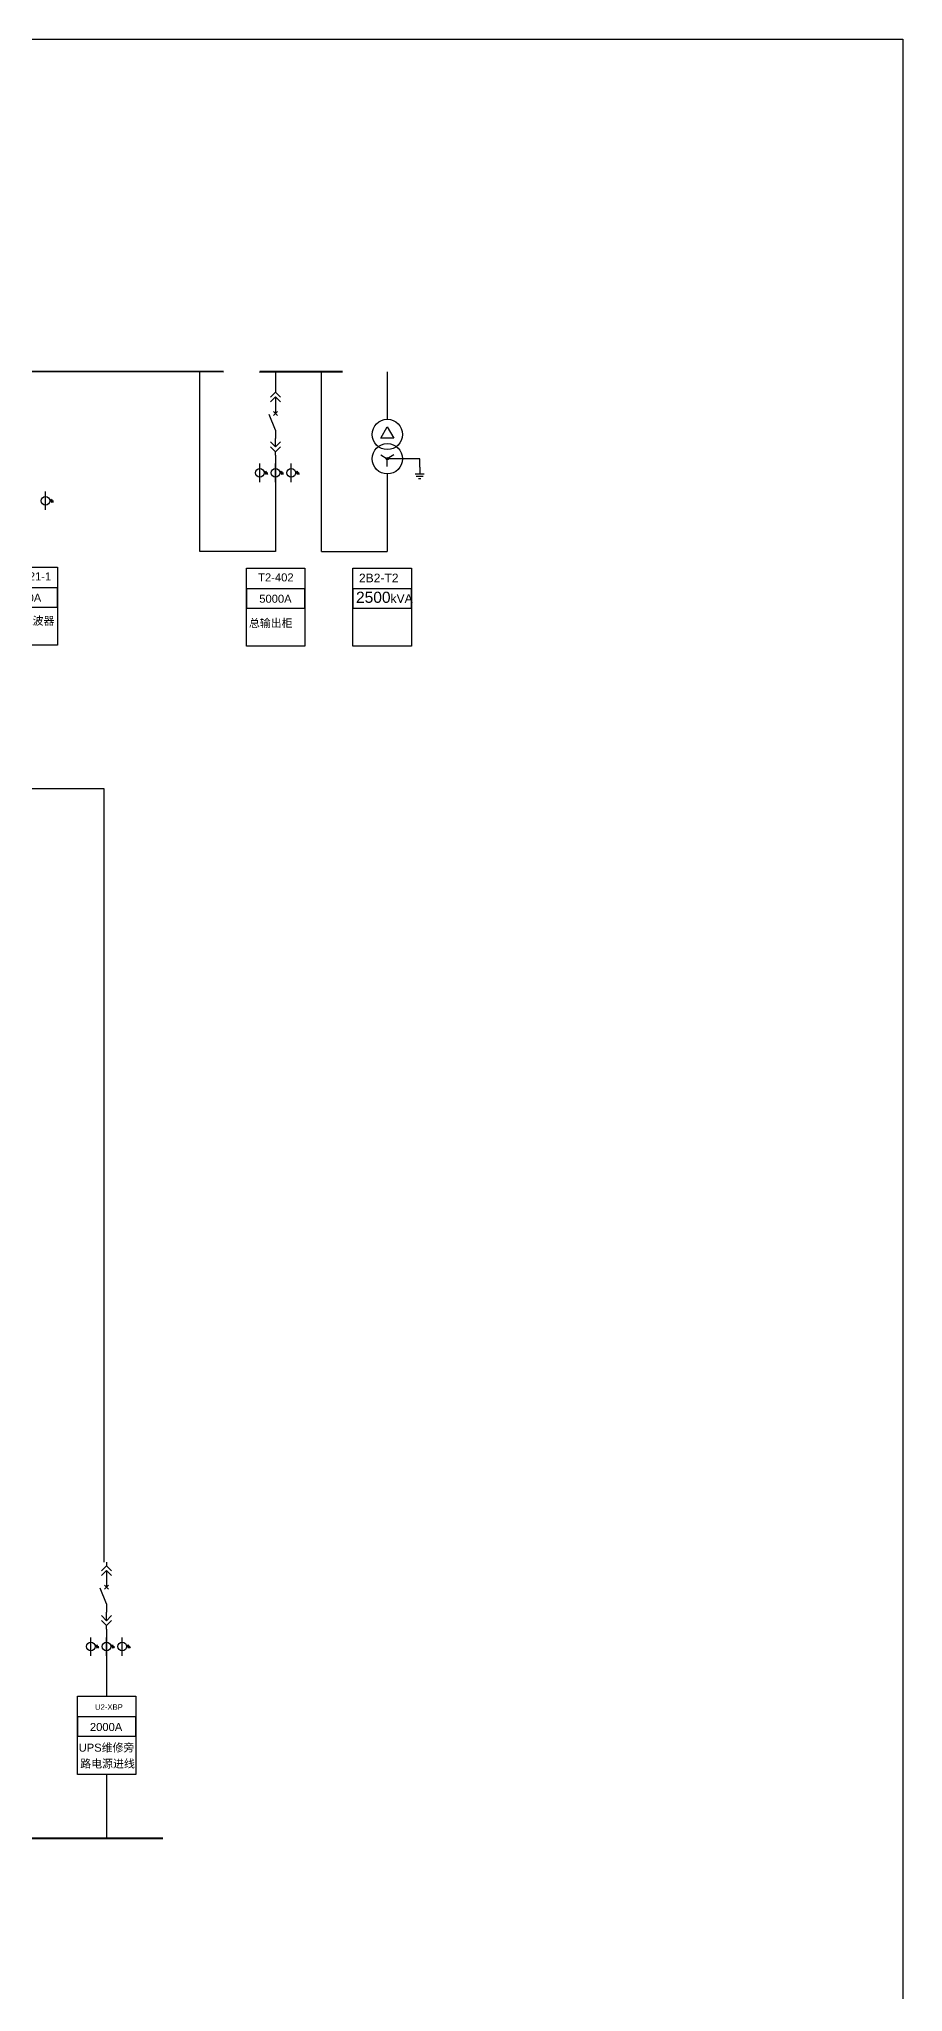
# Model space of a CAD drawing. Header units: millimetres. Extents: x -3460 to -460, y 6070 to 9130.
# Drawn here: x -1200 to -1123.1, y 7504 to 7677.9 of the extents above; entities that cross this region are included whole.
import ezdxf
from ezdxf.enums import TextEntityAlignment as Align

# ---------------------------------------------------------------- set-up
doc = ezdxf.new("R2010")
doc.units = ezdxf.units.MM
doc.header["$LTSCALE"] = 1000
doc.header["$MEASUREMENT"] = 0
doc.linetypes.add('CENTER', pattern=[2, 1.25, -0.25, 0.25, -0.25])
doc.linetypes.add('CONTINOUS', pattern=[0])
doc.styles.get("Standard").update_dxf_attribs({"font": 'arial.ttf'})

# ---------------------------------------------------------------- blocks, each defined once
blk = doc.blocks.new('DYDQAA05')
at = {"color": 0}
blk.add_lwpolyline([(0, 0), (0, -7)], dxfattribs=at)
blk = doc.blocks.new('DYDQAA03')
at = {"color": 0}
for points in [[(0, 0), (0, -1.5)], [(-2.12, -3.62), (0, -1.5)], [(-2.12, -5.62), (0, -3.5)], [(2.12, -3.62), (0, -1.5)], [(2.12, -5.62), (0, -3.5)], [(0, -3.5), (0, -7)]]:
    blk.add_lwpolyline(points, dxfattribs=at)
blk = doc.blocks.new('DYDQAA09')
at = {"color": 0}
blk.add_lwpolyline([(0, 0), (0, -3.5)], dxfattribs=at)
blk.add_lwpolyline([(0, 0), (0, -3.5)], dxfattribs=at)
blk.add_lwpolyline([(0, 0), (0, -3.5)], dxfattribs=at)
blk.add_lwpolyline([(0, 0), (0, -3.5)], dxfattribs=at)
blk.add_lwpolyline([(0, 0), (0, -3.5)], dxfattribs=at)
blk.add_lwpolyline([(0, 0), (0, -3.5)], dxfattribs=at)
blk.add_lwpolyline([(0, 0), (0, -3.5)], dxfattribs=at)
blk.add_lwpolyline([(0, 0), (0, -3.5)], dxfattribs=at)
blk.add_lwpolyline([(0, 0), (0, -3.5)], dxfattribs=at)
blk = doc.blocks.new('DYDQ0201')
at = {"color": 0}
for points in [[(0.86, -0.86), (-0.86, 0.86)], [(-0.86, -0.86), (0.86, 0.86)], [(0, -7), (-2.61, -0.37)]]:
    blk.add_lwpolyline(points, dxfattribs=at)
blk = doc.blocks.new('DYDQAA04')
at = {"color": 0}
for points in [[(0, -3.5), (0, 0)], [(-2.12, -1.38), (0, -3.5)], [(-2.12, -3.38), (0, -5.5)], [(2.12, -1.38), (0, -3.5)], [(2.12, -3.38), (0, -5.5)], [(0, -7), (0, -5.5)]]:
    blk.add_lwpolyline(points, dxfattribs=at)
blk = doc.blocks.new('A$C03DD39B5')
for p, q in [((417, 475), (283, 392)), ((417, 422), (283, 339)), ((350, 333), (350, 467))]:
    blk.add_line(p, q)
blk.add_lwpolyline([(700, 167), (0, 167)])
blk.add_circle((350, 167), 167)

msp = doc.modelspace()

# ---------------------------------------------------------------- linework, layer by layer
for p, q in [((-1185.72, 7632.26, 9719.87), (-1185.72, 7648.28, 9719.87)), ((-1174.86, 7632.26, 7934.49), (-1174.86, 7648.28, 9719.87)), ((-1169, 7648.28, 12545.41), (-1169, 7644.04, 7934.49)), ((-1169.59, 7642.35, 7934.49), (-1169, 7643.36, 7934.49)), ((-1169.59, 7642.35, 7934.49), (-1169, 7643.36, 7934.49)), ((-1168.41, 7642.35, 7934.49), (-1169.59, 7642.35, 7934.49)), ((-1169, 7643.36, 7934.49), (-1168.41, 7642.35, 7934.49)), ((-1169.59, 7640.86, 7934.49), (-1169, 7640.52, 7934.49)), ((-1169.01, 7640.62, 7934.49), (-1169.1, 7640.53, 7934.49)), ((-1168.97, 7640.62, 7934.49), (-1169.1, 7640.49, 7934.49)), ((-1168.95, 7640.61, 7934.49), (-1169.09, 7640.47, 7934.49)), ((-1169.04, 7640.61, 7934.49), (-1169.09, 7640.56, 7934.49)), ((-1168.92, 7640.59, 7934.49), (-1169.07, 7640.44, 7934.49)), ((-1168.91, 7640.57, 7934.49), (-1169.05, 7640.43, 7934.49)), ((-1168.9, 7640.54, 7934.49), (-1169.02, 7640.42, 7934.49)), ((-1168.41, 7640.86, 7934.49), (-1169, 7640.52, 7934.49)), ((-1168.9, 7640.52, 7934.49), (-1169, 7640.42, 7934.49)), ((-1169, 7639.84, 7934.49), (-1169, 7640.52, 7934.49)), ((-1166.11, 7640.52, 7934.49), (-1169, 7640.52, 7934.49)), ((-1178.96, 7640.04, 9719.87), (-1178.96, 7638.4, 9719.87)), ((-1178.96, 7638.4, 9719.87), (-1178.96, 7632.26, 9719.87)), ((-1169, 7639.17, 7934.49), (-1169, 7632.26, 7934.49)), ((-1166.52, 7639.17, 7934.49), (-1165.71, 7639.17, 7934.49)), ((-1166.42, 7638.96, 7934.49), (-1165.81, 7638.96, 7934.49)), ((-1166.21, 7638.76, 7934.49), (-1166.01, 7638.76, 7934.49)), ((-1178.96, 7632.26, 9719.87), (-1185.72, 7632.26, 9719.87)), ((-1174.86, 7632.26, 7934.49), (-1169, 7632.26, 7934.49)), ((-1194.02, 7535.49, 31618.43), (-1194.02, 7533.85, 31618.43)), ((-1194.02, 7533.85, 31618.43), (-1194.02, 7530.29, 31618.43)), ((-1194.02, 7523.33, 31618.43), (-1194.02, 7517.61, 31618.43))]:
    msp.add_line(p, q)
at = {"linetype": 'CENTER', "ltscale": 0.5}
msp.add_line((-1166.11, 7639.78, 7934.49), (-1166.11, 7640.52, 7934.49), dxfattribs=at)
at = {"color": 5, "lineweight": 30}
for p, q in [((-1382.77, 7611.15), (-1194.27, 7611.15)), ((-1194.27, 7611.15), (-1194.27, 7542.23))]:
    msp.add_line(p, q, dxfattribs=at)
at = {"color": 1, "lineweight": 40}
msp.add_line((-1280.58, 7517.65, 22159.17), (-1189, 7517.65, 22159.17), dxfattribs=at)
at = {"color": 1, "lineweight": 30, "ltscale": 0.002916}
msp.add_lwpolyline([(-1472.37, 7677.91), (-1123.06, 7677.91), (-1123.06, 7350), (-1472.37, 7350)], close=True, dxfattribs=at)
at = {"color": 1, "lineweight": 40, "ltscale": 100}
for points, elevation in [([(-1183.6, 7648.28), (-1300.9, 7648.41), (-1300.9, 7648.41)], 8901.98), ([(-1172.98, 7648.28), (-1180.35, 7648.28), (-1180.35, 7648.28)], 8745.57)]:
    msp.add_lwpolyline(points, dxfattribs=dict(at, elevation=elevation))
at = {"elevation": 7934.49}
msp.add_lwpolyline([(-1166.11, 7639.78), (-1166.11, 7639.17)], dxfattribs=at)
for points, elevation in [([(-1203.6, 7630.86), (-1198.39, 7630.86), (-1198.39, 7623.91), (-1203.6, 7623.91)], 29073.16), ([(-1181.56, 7630.77), (-1176.35, 7630.77), (-1176.35, 7623.82), (-1181.56, 7623.82)], 8901.93), ([(-1172.06, 7630.77), (-1166.85, 7630.77), (-1166.85, 7623.82), (-1172.06, 7623.82)], 9474.18), ([(-1203.6, 7627.31), (-1198.39, 7627.31), (-1198.39, 7629.04), (-1203.6, 7629.04)], 29073.16), ([(-1181.56, 7627.22), (-1176.35, 7627.22), (-1176.35, 7628.95), (-1181.56, 7628.95)], 8901.93), ([(-1172.06, 7627.22), (-1166.85, 7627.22), (-1166.85, 7628.95), (-1172.06, 7628.95)], 9474.18), ([(-1196.62, 7530.29), (-1191.42, 7530.29), (-1191.42, 7523.33), (-1196.62, 7523.33)], 32592.74), ([(-1196.62, 7526.73), (-1191.42, 7526.73), (-1191.42, 7528.47), (-1196.62, 7528.47)], 32592.74)]:
    msp.add_lwpolyline(points, close=True, dxfattribs=dict(elevation=elevation))
at = {"linetype": 'CONTINOUS'}
for centre in [(-1169, 7642.69, 7934.49), (-1169, 7640.52, 7934.49)]:
    msp.add_circle(centre, 1.35, dxfattribs=at)
msp.add_circle((-1169, 7640.52, 7934.49), 0.101)

# ---------------------------------------------------------------- block references
at = {"xscale": 0.2128954749704126, "yscale": 0.2128954749704126, "zscale": 0.2128954749704126}
for name, p in [('DYDQAA05', (-1178.96, 7648.28, 7518.66)), ('DYDQAA03', (-1178.96, 7646.79, 7518.66)), ('DYDQ0201', (-1178.96, 7644.56, 7518.66)), ('DYDQAA09', (-1178.96, 7645.3, 7518.66)), ('DYDQAA04', (-1178.96, 7642.32, 7518.66)), ('DYDQAA09', (-1178.96, 7643.07, 7518.66)), ('DYDQAA09', (-1178.96, 7640.83, 7518.66)), ('DYDQAA03', (-1194.02, 7542.24, 29417.21)), ('DYDQ0201', (-1194.02, 7540.01, 29417.21)), ('DYDQAA09', (-1194.02, 7540.75, 29417.21)), ('DYDQAA04', (-1194.02, 7537.77, 29417.21)), ('DYDQAA09', (-1194.02, 7538.52, 29417.21)), ('DYDQAA09', (-1194.02, 7536.28, 29417.21))]:
    msp.add_blockref(name, p, dxfattribs=at)
at = {"linetype": 'Continuous', "xscale": 0.002338875, "yscale": 0.002338875, "zscale": 0.002338875, "rotation": 270}
for p in [(-1180.75, 7640.09, 9719.87), (-1179.35, 7640.09, 9719.87), (-1177.95, 7640.09, 9719.87), (-1199.85, 7637.6, 29891.09), (-1195.81, 7535.54, 31618.43), (-1194.41, 7535.54, 31618.43), (-1193.01, 7535.54, 31618.43)]:
    msp.add_blockref('A$C03DD39B5', p, dxfattribs=at)

# ---------------------------------------------------------------- texts
at = {"lineweight": 0}
for s, height, p in [('T2-421-1', 0.713, (-1200.97, 7629.69, 27689.88)), ('T2-402', 0.713, (-1178.93, 7629.6, 7518.66)), ('160A', 0.713, (-1201, 7627.78, 27689.88)), ('5000A', 0.713, (-1178.97, 7627.7, 7518.66)), ('有源滤波器', 0.713, (-1201.09, 7625.73, 28068.68)), ('总输出柜', 0.713, (-1179.39, 7625.52, 7518.66)), ('U2-XBP', 0.49, (-1193.81, 7529.09, 33819.64)), ('2000A', 0.713, (-1194.06, 7527.2, 31053.04)), ('UPS维修旁', 0.713, (-1194.02, 7525.36, 28286.49)), ('路电源进线', 0.713, (-1193.93, 7523.93, 28286.49))]:
    msp.add_text(s, height=height, dxfattribs=at).set_placement(p, align=Align.CENTER)
at = {"width": 1.1343, "attachment_point": 1}
for s, insert, char_height in [('2B2-T2\\P', (-1171.53, 7630.29, 13474.14), 0.77), ('{\\H0.9x;2500\\H0.77778x;kVA\\P', (-1171.79, 7628.68, 8185.8), 1.1)]:
    msp.add_mtext(s, dxfattribs=dict(at, insert=insert, char_height=char_height))

doc.saveas('drawing.dxf')
